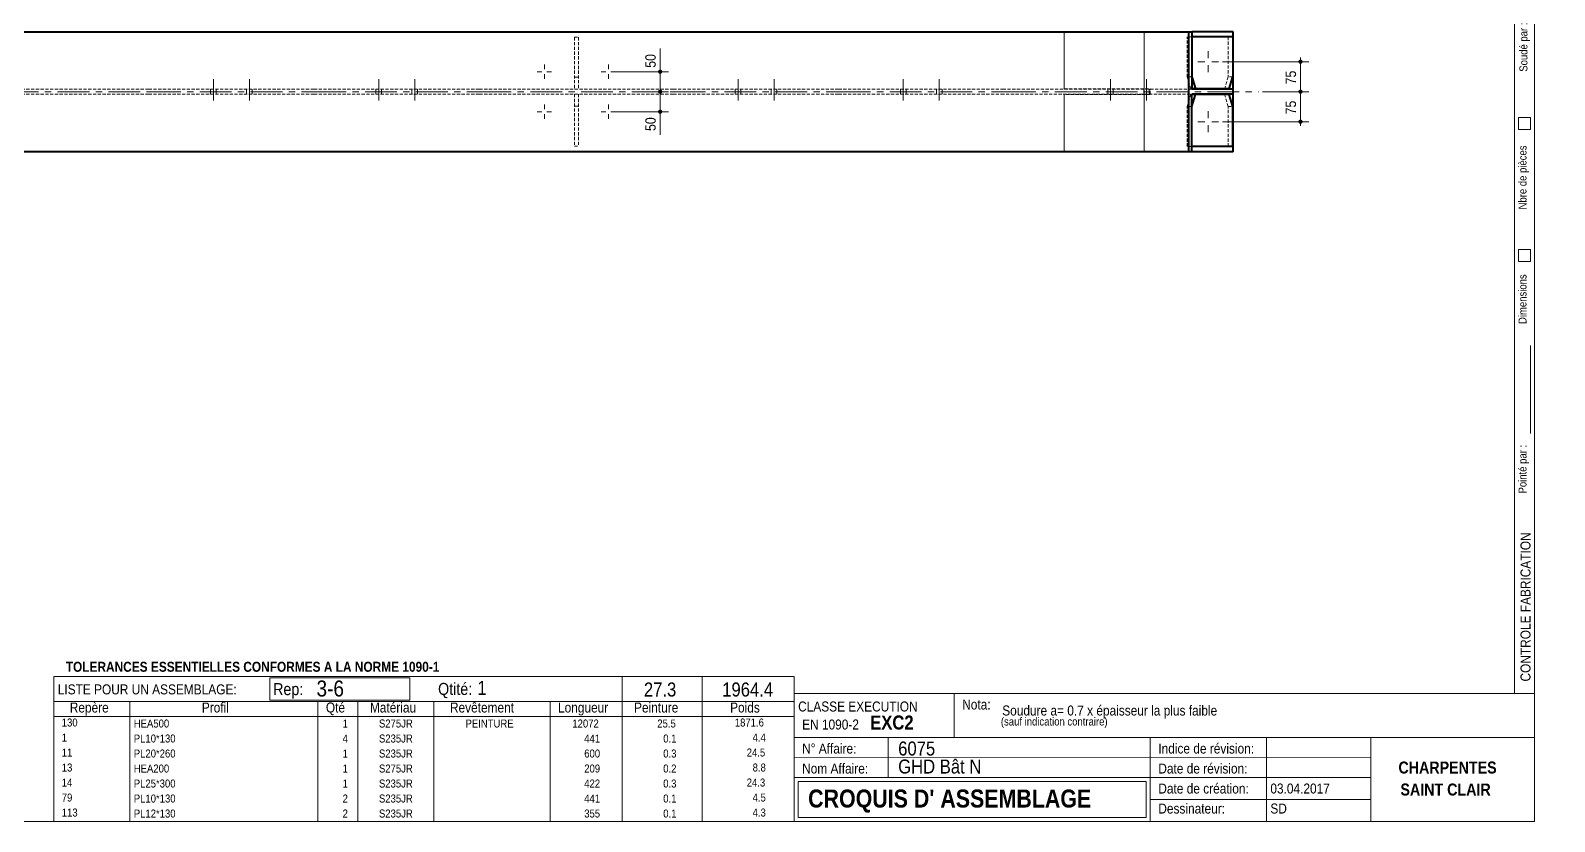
# Model space of a CAD drawing. Header units: millimetres. Extents: x 2 to 584, y 5 to 405.
# Drawn here: x 203.2 to 584, y 5 to 202.7 of the extents above; entities that cross this region are included whole.
import ezdxf

# ---------------------------------------------------------------- set-up
doc = ezdxf.new("R2010")
doc.units = ezdxf.units.MM
for name, pattern in [('AXES', [12.7, 7.9375, -1.5875, 1.5875, -1.5875]), ('CACHE2', [1.190625, 0.79375, -0.396875]), ('INTERROMPUX2', [9.525, 6.35, -3.175])]:
    doc.linetypes.add(name, pattern=pattern)
for name, color, linetype, lineweight in [('Autre type objet', 1, 'Continuous', 0), ('Axe', 1, 'Continuous', 0), ('Boulon', 7, 'Continuous', 0), ('Cache', 7, 'Continuous', 0), ('Cotation', 7, 'Continuous', 0), ('Feuille dessin', 5, 'Continuous', 0), ('Piece', 2, 'Continuous', 0)]:
    doc.layers.add(name, color=color, linetype=linetype, lineweight=lineweight)
doc.styles.add('ARIAL', font='ARIAL.TTF')
doc.styles.add('ARIAL_BOLD', font='ARIALBD.TTF')
doc.styles.add('ARIAL_ITALIC', font='ARIALI.TTF')
doc.styles.add('ARIAL_NARROW', font='ARIAL.TTF')

# ---------------------------------------------------------------- blocks, each defined once
blk = doc.blocks.new('*A33')
at = {"layer": 'Boulon', "linetype": 'INTERROMPUX2', "lineweight": 0}
for p, q in [((421.276486, 185.247323), (421.276486, 190.547323)), ((421.276486, 185.247323), (421.276486, 190.547323)), ((420.576486, 186.822785), (420.576486, 188.022785)), ((420.576486, 186.822785), (420.576486, 188.022785)), ((421.976486, 186.822785), (421.976486, 188.022785)), ((421.976486, 186.822785), (421.976486, 188.022785))]:
    blk.add_line(p, q, dxfattribs=at)
blk = doc.blocks.new('*A34')
at = {"layer": 'Boulon', "linetype": 'INTERROMPUX2', "lineweight": 0}
for p, q in [((430.276486, 185.247323), (430.276486, 190.547323)), ((430.276486, 185.247323), (430.276486, 190.547323)), ((429.576486, 186.822785), (429.576486, 188.022785)), ((429.576486, 186.822785), (429.576486, 188.022785)), ((430.976486, 186.822785), (430.976486, 188.022785)), ((430.976486, 186.822785), (430.976486, 188.022785))]:
    blk.add_line(p, q, dxfattribs=at)
blk = doc.blocks.new('*A35')
at = {"layer": 'Boulon', "linetype": 'INTERROMPUX2', "lineweight": 0}
for p, q in [((379.982555, 185.247323), (379.982555, 190.547323)), ((379.982555, 185.247323), (379.982555, 190.547323)), ((379.282555, 186.822785), (379.282555, 188.022785)), ((379.282555, 186.822785), (379.282555, 188.022785)), ((380.682555, 186.822785), (380.682555, 188.022785)), ((380.682555, 186.822785), (380.682555, 188.022785))]:
    blk.add_line(p, q, dxfattribs=at)
blk = doc.blocks.new('*A36')
at = {"layer": 'Boulon', "linetype": 'INTERROMPUX2', "lineweight": 0}
for p, q in [((388.982555, 185.247323), (388.982555, 190.547323)), ((388.982555, 185.247323), (388.982555, 190.547323)), ((388.282555, 186.822785), (388.282555, 188.022785)), ((388.282555, 186.822785), (388.282555, 188.022785)), ((389.682555, 186.822785), (389.682555, 188.022785)), ((389.682555, 186.822785), (389.682555, 188.022785))]:
    blk.add_line(p, q, dxfattribs=at)
blk = doc.blocks.new('*A37')
at = {"layer": 'Boulon', "linetype": 'INTERROMPUX2', "lineweight": 0}
for p, q in [((248.894693, 185.247323), (248.894693, 190.547323)), ((248.894693, 185.247323), (248.894693, 190.547323)), ((248.194693, 186.822785), (248.194693, 188.022785)), ((248.194693, 186.822785), (248.194693, 188.022785)), ((249.594693, 186.822785), (249.594693, 188.022785)), ((249.594693, 186.822785), (249.594693, 188.022785))]:
    blk.add_line(p, q, dxfattribs=at)
blk = doc.blocks.new('*A38')
at = {"layer": 'Boulon', "linetype": 'INTERROMPUX2', "lineweight": 0}
for p, q in [((257.894693, 185.247323), (257.894693, 190.547323)), ((257.894693, 185.247323), (257.894693, 190.547323)), ((257.194693, 186.822785), (257.194693, 188.022785)), ((257.194693, 186.822785), (257.194693, 188.022785)), ((258.594693, 186.822785), (258.594693, 188.022785)), ((258.594693, 186.822785), (258.594693, 188.022785))]:
    blk.add_line(p, q, dxfattribs=at)
blk = doc.blocks.new('*A39')
at = {"layer": 'Boulon', "linetype": 'INTERROMPUX2', "lineweight": 0}
for p, q in [((290.188624, 185.247323), (290.188624, 190.547323)), ((290.188624, 185.247323), (290.188624, 190.547323)), ((289.488624, 186.822785), (289.488624, 188.022785)), ((289.488624, 186.822785), (289.488624, 188.022785)), ((290.888624, 186.822785), (290.888624, 188.022785)), ((290.888624, 186.822785), (290.888624, 188.022785))]:
    blk.add_line(p, q, dxfattribs=at)
blk = doc.blocks.new('*A40')
at = {"layer": 'Boulon', "linetype": 'INTERROMPUX2', "lineweight": 0}
for p, q in [((299.188624, 185.247323), (299.188624, 190.547323)), ((299.188624, 185.247323), (299.188624, 190.547323)), ((298.488624, 186.822785), (298.488624, 188.022785)), ((298.488624, 186.822785), (298.488624, 188.022785)), ((299.888624, 186.822785), (299.888624, 188.022785)), ((299.888624, 186.822785), (299.888624, 188.022785))]:
    blk.add_line(p, q, dxfattribs=at)
blk = doc.blocks.new('*A43')
at = {"layer": 'Boulon', "linetype": 'Continuous', "lineweight": 0}
for p, q in [((331.585589, 194.222785), (331.585589, 193.023985)), ((347.585589, 194.222785), (347.585589, 193.023985)), ((329.785589, 192.422785), (330.984389, 192.422785)), ((331.585589, 190.622785), (331.585589, 191.821585)), ((333.385589, 192.422785), (332.186789, 192.422785)), ((345.785589, 192.422785), (346.984389, 192.422785)), ((347.585589, 190.622785), (347.585589, 191.821585)), ((349.385589, 192.422785), (348.186789, 192.422785)), ((331.585589, 184.222785), (331.585589, 183.023985)), ((347.585589, 184.222785), (347.585589, 183.023985)), ((329.785589, 182.422785), (330.984389, 182.422785)), ((331.585589, 180.622785), (331.585589, 181.821585)), ((333.385589, 182.422785), (332.186789, 182.422785)), ((345.785589, 182.422785), (346.984389, 182.422785)), ((347.585589, 180.622785), (347.585589, 181.821585)), ((349.385589, 182.422785), (348.186789, 182.422785))]:
    blk.add_line(p, q, dxfattribs=at)
blk = doc.blocks.new('*A44')
at = {"layer": 'Boulon', "linetype": 'INTERROMPUX2', "lineweight": 0}
for p, q in [((473.053096, 185.247785), (473.053096, 190.547785)), ((473.053096, 185.247785), (473.053096, 190.547785)), ((472.353096, 186.822785), (472.353096, 188.022785)), ((472.353096, 186.822785), (472.353096, 188.022785)), ((473.753096, 186.822785), (473.753096, 188.022785)), ((473.753096, 186.822785), (473.753096, 188.022785))]:
    blk.add_line(p, q, dxfattribs=at)
blk = doc.blocks.new('*A45')
at = {"layer": 'Boulon', "linetype": 'INTERROMPUX2', "lineweight": 0}
for p, q in [((482.053096, 185.247785), (482.053096, 190.547785)), ((482.053096, 185.247785), (482.053096, 190.547785)), ((481.353096, 186.822785), (481.353096, 188.022785)), ((481.353096, 186.822785), (481.353096, 188.022785)), ((482.753096, 186.822785), (482.753096, 188.022785)), ((482.753096, 186.822785), (482.753096, 188.022785))]:
    blk.add_line(p, q, dxfattribs=at)
blk = doc.blocks.new('*A46')
at = {"layer": 'Boulon', "linetype": 'Continuous', "lineweight": 0}
for p, q in [((494.873422, 194.923264), (496.605022, 194.923264)), ((497.473422, 197.523264), (497.473422, 195.791664)), ((500.073422, 194.923264), (498.341822, 194.923264)), ((497.473422, 192.323264), (497.473422, 194.054864)), ((494.873422, 179.923264), (496.605022, 179.923264)), ((497.473422, 182.523264), (497.473422, 180.791664)), ((497.473422, 177.323264), (497.473422, 179.054864)), ((500.073422, 179.923264), (498.341822, 179.923264))]:
    blk.add_line(p, q, dxfattribs=at)
blk = doc.blocks.new('*A48')
at = {"layer": 'Axe', "color": 1, "linetype": 'AXES', "lineweight": 15}
for p, q in [((197.264872, 187.422785), (232.697727, 187.422785)), ((232.797727, 187.422785), (273.991658, 187.422785)), ((274.091658, 187.422785), (315.285589, 187.422785)), ((315.385589, 187.422785), (363.785589, 187.422785)), ((363.885589, 187.422785), (405.07952, 187.422785)), ((405.17952, 187.422785), (446.373451, 187.422785)), ((446.473451, 187.422785), (509.996324, 187.422785))]:
    blk.add_line(p, q, dxfattribs=at)
at = {"layer": 'Cache', "color": 7, "linetype": 'CACHE2', "lineweight": 20}
for p, q in [((481.473166, 188.022785), (481.473166, 202.422785)), ((481.473227, 202.422785), (481.473227, 172.422785)), ((232.697727, 188.022785), (197.264872, 188.022785)), ((232.697727, 186.822785), (197.264872, 186.822785)), ((273.991658, 188.022785), (232.797727, 188.022785)), ((273.991658, 186.822785), (232.797727, 186.822785)), ((315.285589, 188.022785), (274.091658, 188.022785)), ((315.285589, 186.822785), (274.091658, 186.822785)), ((363.785589, 188.022785), (315.385589, 188.022785)), ((363.785589, 186.822785), (315.385589, 186.822785)), ((405.07952, 188.022785), (363.885589, 188.022785)), ((405.07952, 186.822785), (363.885589, 186.822785)), ((446.373451, 188.022785), (405.17952, 188.022785)), ((446.373451, 186.822785), (405.17952, 186.822785)), ((493.336324, 188.022785), (446.473451, 188.022785)), ((503.722943, 186.822785), (446.473451, 186.822785)), ((481.472948, 186.822785), (481.472948, 188.022785)), ((481.473166, 172.422785), (481.473166, 186.822785)), ((482.972812, 186.822785), (482.972812, 188.022785))]:
    blk.add_line(p, q, dxfattribs=at)
at = {"layer": 'Piece', "color": 2, "linetype": 'Continuous', "lineweight": 40}
for p, q in [((197.264872, 202.422785), (232.697727, 202.422785)), ((232.797727, 202.422785), (273.991658, 202.422785)), ((274.091658, 202.422785), (315.285589, 202.422785)), ((315.385589, 202.422785), (363.785589, 202.422785)), ((363.885589, 202.422785), (405.07952, 202.422785)), ((405.17952, 202.422785), (446.373451, 202.422785)), ((446.473451, 202.422785), (493.336324, 202.422785)), ((492.646324, 172.422785), (492.646324, 202.422785)), ((493.336324, 202.422785), (493.336324, 188.022785)), ((503.722943, 188.022785), (493.336324, 188.022785)), ((503.722943, 186.822785), (493.336324, 186.822785)), ((493.336324, 172.422785), (493.336324, 186.822785)), ((503.722943, 186.822785), (503.722943, 188.022785)), ((232.697727, 172.422785), (197.264872, 172.422785)), ((273.991658, 172.422785), (232.797727, 172.422785)), ((315.285589, 172.422785), (274.091658, 172.422785)), ((363.785589, 172.422785), (315.385589, 172.422785)), ((405.07952, 172.422785), (363.885589, 172.422785)), ((446.373451, 172.422785), (405.17952, 172.422785)), ((493.336324, 172.422785), (446.473451, 172.422785))]:
    blk.add_line(p, q, dxfattribs=at)
blk = doc.blocks.new('*A49')
at = {"layer": 'Cache', "color": 7, "linetype": 'CACHE2', "lineweight": 20}
for p, q in [((339.085589, 201.022784), (339.085589, 188.032785)), ((339.085589, 201.022784), (340.085589, 201.022784)), ((340.085589, 201.022784), (340.085589, 188.032785)), ((340.085589, 191.032785), (339.085589, 191.032785)), ((339.085589, 188.032785), (340.085589, 188.032785))]:
    blk.add_line(p, q, dxfattribs=at)
blk = doc.blocks.new('*A50')
at = {"layer": 'Cache', "color": 7, "linetype": 'CACHE2', "lineweight": 20}
for p, q in [((339.085589, 186.812784), (339.085589, 173.822785)), ((339.085589, 186.812784), (340.085589, 186.812784)), ((340.085589, 186.812784), (340.085589, 173.822785)), ((340.085589, 183.812784), (339.085589, 183.812784)), ((339.085589, 173.822785), (340.085589, 173.822785))]:
    blk.add_line(p, q, dxfattribs=at)
blk = doc.blocks.new('*A51')
at = {"layer": 'Cache', "color": 7, "linetype": 'CACHE2', "lineweight": 20}
for p, q in [((461.473218, 202.423264), (461.473218, 188.123264)), ((493.336324, 202.423264), (461.473218, 202.423264)), ((461.473451, 188.123264), (461.473451, 202.423264)), ((503.723369, 202.423264), (503.723369, 172.423264)), ((461.473218, 188.123264), (482.973451, 188.123264)), ((482.973451, 186.723264), (461.473218, 186.723264)), ((461.473218, 186.723264), (461.473218, 172.423264)), ((461.473451, 172.423264), (461.473451, 186.723264)), ((482.973218, 186.723264), (482.973218, 188.123264)), ((482.973451, 186.723264), (482.973451, 188.123264)), ((461.473218, 172.423264), (493.336324, 172.423264))]:
    blk.add_line(p, q, dxfattribs=at)
at = {"layer": 'Piece', "color": 2, "linetype": 'Continuous', "lineweight": 40}
for p, q in [((503.723369, 202.423264), (493.336324, 202.423264)), ((503.723136, 172.423264), (503.723136, 202.423264)), ((503.723369, 172.423264), (493.336324, 172.423264))]:
    blk.add_line(p, q, dxfattribs=at)
blk = doc.blocks.new('*A52')
at = {"layer": 'Cache', "color": 7, "linetype": 'CACHE2', "lineweight": 20}
for p, q in [((492.244436, 191.12241), (492.244436, 201.122306)), ((493.336324, 201.122306), (492.244436, 201.122306)), ((502.432344, 201.122306), (502.432344, 191.122089)), ((493.336324, 191.12241), (492.244436, 191.12241)), ((493.10651, 188.122306), (492.244436, 191.12241)), ((502.432344, 191.122089), (501.570363, 188.122306)), ((503.581736, 191.122089), (502.432344, 191.122089)), ((493.336324, 188.122306), (493.10651, 188.122306))]:
    blk.add_line(p, q, dxfattribs=at)
at = {"layer": 'Piece', "color": 2, "linetype": 'Continuous', "lineweight": 40}
for p, q in [((503.581736, 201.122306), (493.336324, 201.122306)), ((493.393828, 201.122306), (493.393828, 191.12241)), ((503.581736, 201.122306), (503.581736, 191.122089)), ((493.393828, 191.12241), (493.336324, 191.12241)), ((493.393828, 191.12241), (494.255901, 188.122306)), ((502.719754, 188.122306), (503.581736, 191.122089)), ((502.719754, 188.122306), (493.336324, 188.122306))]:
    blk.add_line(p, q, dxfattribs=at)
blk = doc.blocks.new('*A53')
at = {"layer": 'Cache', "color": 7, "linetype": 'CACHE2', "lineweight": 20}
for p, q in [((492.244436, 183.72316), (493.10651, 186.723264)), ((493.336324, 186.723264), (493.10651, 186.723264)), ((502.432344, 183.723438), (501.570351, 186.723264)), ((493.336324, 183.72316), (492.244436, 183.72316)), ((492.244436, 173.723264), (492.244436, 183.72316)), ((502.432344, 173.723264), (502.432344, 183.723438)), ((502.432344, 183.723438), (503.581736, 183.723438)), ((493.393828, 173.723264), (492.244436, 173.723264))]:
    blk.add_line(p, q, dxfattribs=at)
at = {"layer": 'Piece', "color": 2, "linetype": 'Continuous', "lineweight": 40}
for p, q in [((502.719742, 186.723264), (493.336324, 186.723264)), ((493.393828, 183.72316), (494.255901, 186.723264)), ((503.581736, 183.723438), (502.719742, 186.723264)), ((493.393828, 183.72316), (493.336324, 183.72316)), ((493.393828, 173.723264), (493.393828, 183.72316)), ((503.581736, 173.723264), (503.581736, 183.723438)), ((493.336324, 173.723264), (493.393828, 173.723264)), ((503.581736, 173.723264), (493.393828, 173.723264))]:
    blk.add_line(p, q, dxfattribs=at)
blk = doc.blocks.new('*A63')
at = {"layer": 'Feuille dessin', "linetype": 'Continuous', "lineweight": 0}
for p, q in [((579, 5), (579, 405)), ((5, 5), (579, 5))]:
    blk.add_line(p, q, dxfattribs=at)
blk = doc.blocks.new('*A64')
at = {"layer": 'Autre type objet', "linetype": 'Continuous', "lineweight": 0}
for p, q in [((574, 37), (574, 282)), ((574, 282), (584, 282)), ((579, 37), (579, 282)), ((584, 282), (584, 240)), ((575, 281), (575, 278)), ((578, 281), (575, 281)), ((575, 278), (578, 278)), ((578, 278), (578, 281)), ((578, 246.898947), (575, 246.898947)), ((575, 246.898947), (575, 243.898947)), ((575, 243.898947), (578, 243.898947)), ((578, 243.898947), (578, 246.898947)), ((584, 240), (579, 235)), ((578, 206.87143), (578, 228.87143)), ((575, 181), (575, 178)), ((578, 181), (575, 181)), ((578, 178), (578, 181)), ((575, 178), (578, 178)), ((575, 148), (575, 145)), ((578, 148), (575, 148)), ((575, 145), (578, 145)), ((578, 145), (578, 148)), ((578, 102), (578, 124)), ((574, 37), (579, 37))]:
    blk.add_line(p, q, dxfattribs=at)
at = {"layer": 'Autre type objet', "width": 0.85}
for s, height, style, p in [('Marquage', 2, 'ARIAL', (576.175102, 263.861793)), ('/Etiquette', 2, 'ARIAL', (578.882157, 264.509258)), ('6075 / [3-.6] Ind 0', 2.5, 'ARIAL_ITALIC', (583, 242.657715)), ('VISA', 2, 'ARIAL', (577.660159, 254.754913)), ('Soudures', 2, 'ARIAL', (577, 231.189963)), ('Soudé par :', 2, 'ARIAL', (577.230161, 192.415081)), ('Nbre de pièces', 2, 'ARIAL', (577, 158)), ('Dimensions', 2, 'ARIAL', (577, 129.364258)), ('Pointé par :', 2, 'ARIAL', (577, 87)), ('CONTROLE FABRICATION', 2.5, 'ARIAL', (578, 40))]:
    blk.add_text(s, height=height, rotation=90, dxfattribs=dict(at, style=style)).set_placement(p)
blk = doc.blocks.new('*A65')
at = {"layer": 'Autre type objet', "linetype": 'Continuous', "lineweight": 0}
for p, q in [((394, 37), (579, 37)), ((394, 37), (394, 26)), ((434, 37), (434, 26)), ((579, 37), (579, 26)), ((394, 26), (579, 26))]:
    blk.add_line(p, q, dxfattribs=at)
at = {"layer": 'Autre type objet', "width": 0.85}
for s, height, style, p in [('CLASSE EXECUTION', 2.5, 'ARIAL', (395, 32.5)), ('Nota:', 2.5, 'ARIAL', (436, 33)), ('EN 1090-2', 2.5, 'ARIAL', (396, 28)), ('EXC2', 3.5, 'ARIAL_BOLD', (413, 28)), (' (sauf indication contraire)', 2, 'ARIAL', (445, 29)), ('Soudure a= 0.7 x épaisseur la plus faible', 2.5, 'ARIAL', (446, 31.5))]:
    blk.add_text(s, height=height, dxfattribs=dict(at, style=style)).set_placement(p)
blk = doc.blocks.new('*A66')
at = {"layer": 'Autre type objet', "linetype": 'Continuous', "lineweight": 0}
for p, q in [((209, 41.276986), (394, 41.276986)), ((209.000031, 41.276887), (209, 31.25)), ((263, 40.942397), (298, 40.942397)), ((263, 35.374117), (263, 40.942397)), ((298, 40.942397), (298, 35.374117)), ((351.006307, 41.276553), (351, 31.25)), ((371.000069, 41.275594), (371, 31.25)), ((393.999994, 41.276914), (394, 31.25)), ((209, 35), (394, 35)), ((228, 35), (228, 31.25)), ((298, 35.374117), (263, 35.374117)), ((275, 35), (275, 31.25)), ((285, 35), (285, 31.25)), ((304, 35), (304, 31.25)), ((333, 35), (333, 31.25)), ((209, 31.25), (394, 31.25)), ((209, 31.25), (209, 27.5)), ((228, 31.25), (228, 27.5)), ((275, 31.25), (275, 27.5)), ((285, 31.25), (285, 27.5)), ((304, 31.25), (304, 27.5)), ((333, 31.25), (333, 27.5)), ((351, 31.25), (351, 27.5)), ((371, 31.25), (371, 27.5)), ((394, 31.25), (394, 27.5)), ((209, 27.5), (209, 23.75)), ((228, 27.5), (228, 23.75)), ((275, 27.5), (275, 23.75)), ((285, 27.5), (285, 23.75)), ((304, 27.5), (304, 23.75)), ((333, 27.5), (333, 23.75)), ((351, 27.5), (351, 23.75)), ((371, 27.5), (371, 23.75)), ((394, 27.5), (394, 23.75)), ((209, 23.75), (209, 20)), ((228, 23.75), (228, 20)), ((275, 23.75), (275, 20)), ((285, 23.75), (285, 20)), ((304, 23.75), (304, 20)), ((333, 23.75), (333, 20)), ((351, 23.75), (351, 20)), ((371, 23.75), (371, 20)), ((394, 23.75), (394, 20)), ((209, 20), (209, 16.25)), ((228, 20), (228, 16.25)), ((275, 20), (275, 16.25)), ((285, 20), (285, 16.25)), ((304, 20), (304, 16.25)), ((333, 20), (333, 16.25)), ((351, 20), (351, 16.25)), ((371, 20), (371, 16.25)), ((394, 20), (394, 16.25)), ((209, 16.25), (209, 12.5)), ((228, 16.25), (228, 12.5)), ((275, 16.25), (275, 12.5)), ((285, 16.25), (285, 12.5)), ((304, 16.25), (304, 12.5)), ((333, 16.25), (333, 12.5)), ((351, 16.25), (351, 12.5)), ((371, 16.25), (371, 12.5)), ((394, 16.25), (394, 12.5)), ((209, 12.5), (209, 8.75)), ((228, 12.5), (228, 8.75)), ((275, 12.5), (275, 8.75)), ((285, 12.5), (285, 8.75)), ((304, 12.5), (304, 8.75)), ((333, 12.5), (333, 8.75)), ((351, 12.5), (351, 8.75)), ((371, 12.5), (371, 8.75)), ((394, 12.5), (394, 8.75)), ((209, 8.75), (209, 5)), ((228, 8.75), (228, 5)), ((275, 8.75), (275, 5)), ((285, 8.75), (285, 5)), ((304, 8.75), (304, 5)), ((333, 8.75), (333, 5)), ((351, 8.75), (351, 5)), ((371, 8.75), (371, 5)), ((394, 8.75), (394, 5))]:
    blk.add_line(p, q, dxfattribs=at)
at = {"layer": 'Autre type objet', "width": 0.85}
for s, height, style, p in [('TOLERANCES ESSENTIELLES CONFORMES A LA NORME 1090-1', 2.5, 'ARIAL_BOLD', (212, 42.427143)), ('LISTE POUR UN ASSEMBLAGE:', 2.5, 'ARIAL', (210, 36.778635)), ('Rep:', 3, 'ARIAL_NARROW', (263.824804, 36.591901)), ('3-6', 4, 'ARIAL', (274.65625, 36.25)), ('Qtité:', 3, 'ARIAL', (305.03794, 36.649058)), ('1', 3.5, 'ARIAL', (314.83694, 36.649058)), ('27.3', 3.5, 'ARIAL', (356.460938, 36.25)), ('1964.4', 3.5, 'ARIAL', (376.032227, 36.25)), ('Repère', 2.5, 'ARIAL', (213, 32.25)), ('Profil', 2.5, 'ARIAL', (246, 32.25)), ('Qté', 2.5, 'ARIAL', (277, 32.25)), ('Matériau', 2.5, 'ARIAL', (288, 32.25)), ('Revêtement', 2.5, 'ARIAL', (308, 32.25)), ('Longueur', 2.5, 'ARIAL', (335, 32.25)), ('Peinture', 2.5, 'ARIAL', (354, 32.25)), ('Poids', 2.5, 'ARIAL', (378, 32.25)), ('130', 2, 'ARIAL', (211, 28.75)), ('HEA500', 2, 'ARIAL', (229, 28.5)), ('1', 2, 'ARIAL', (281.186523, 28.5)), ('S275JR', 2, 'ARIAL', (290.259277, 28.5)), ('PEINTURE', 2, 'ARIAL', (311.896973, 28.5)), ('12072', 2, 'ARIAL', (338.586914, 28.5)), ('25.5', 2, 'ARIAL', (359.8125, 28.5)), ('1871.6', 2, 'ARIAL', (379.179688, 28.75)), ('1', 2, 'ARIAL', (211, 25)), ('PL10*130', 2, 'ARIAL', (229, 24.75)), ('4', 2, 'ARIAL', (281.186523, 24.75)), ('S235JR', 2, 'ARIAL', (290.259277, 24.75)), ('441', 2, 'ARIAL', (341.553711, 24.75)), ('0.1', 2, 'ARIAL', (361.295898, 24.75)), ('4.4', 2, 'ARIAL', (383.629883, 25)), ('11', 2, 'ARIAL', (211, 21.25)), ('PL20*260', 2, 'ARIAL', (229, 21)), ('1', 2, 'ARIAL', (281.186523, 21)), ('S235JR', 2, 'ARIAL', (290.259277, 21)), ('600', 2, 'ARIAL', (341.553711, 21)), ('0.3', 2, 'ARIAL', (361.295898, 21)), ('24.5', 2, 'ARIAL', (382.146484, 21.25)), ('13', 2, 'ARIAL', (211, 17.5)), ('HEA200', 2, 'ARIAL', (229, 17.25)), ('1', 2, 'ARIAL', (281.186523, 17.25)), ('S275JR', 2, 'ARIAL', (290.259277, 17.25)), ('209', 2, 'ARIAL', (341.553711, 17.25)), ('0.2', 2, 'ARIAL', (361.295898, 17.25)), ('8.8', 2, 'ARIAL', (383.629883, 17.5)), ('14', 2, 'ARIAL', (211, 13.75)), ('PL25*300', 2, 'ARIAL', (229, 13.5)), ('1', 2, 'ARIAL', (281.186523, 13.5)), ('S235JR', 2, 'ARIAL', (290.259277, 13.5)), ('422', 2, 'ARIAL', (341.553711, 13.5)), ('0.3', 2, 'ARIAL', (361.295898, 13.5)), ('24.3', 2, 'ARIAL', (382.146484, 13.75)), ('79', 2, 'ARIAL', (211, 10)), ('PL10*130', 2, 'ARIAL', (229, 9.75)), ('2', 2, 'ARIAL', (281.186523, 9.75)), ('S235JR', 2, 'ARIAL', (290.259277, 9.75)), ('441', 2, 'ARIAL', (341.553711, 9.75)), ('0.1', 2, 'ARIAL', (361.295898, 9.75)), ('4.5', 2, 'ARIAL', (383.629883, 10)), ('113', 2, 'ARIAL', (211, 6.25)), ('PL12*130', 2, 'ARIAL', (229, 6)), ('2', 2, 'ARIAL', (281.186523, 6)), ('S235JR', 2, 'ARIAL', (290.259277, 6)), ('355', 2, 'ARIAL', (341.553711, 6)), ('0.1', 2, 'ARIAL', (361.295898, 6)), ('4.3', 2, 'ARIAL', (383.629883, 6.25))]:
    blk.add_text(s, height=height, dxfattribs=dict(at, style=style)).set_placement(p)
blk = doc.blocks.new('*A67')
at = {"layer": 'Autre type objet', "linetype": 'Continuous', "lineweight": 0}
for p, q in [((394, 26), (579, 26)), ((394, 26), (394, 5)), ((417.5, 26), (417.5, 16)), ((483, 26), (483, 5)), ((512, 26), (512, 5)), ((538.113616, 5), (538.113616, 26)), ((579, 5), (579, 26)), ((394, 21), (538.091573, 20.947521)), ((394, 16), (483, 16)), ((483, 16), (538.1638, 15.995557)), ((395, 15), (482, 15)), ((395, 6), (395, 15)), ((482, 15), (482, 6)), ((483, 10.5), (538.091381, 10.5)), ((394, 5), (579, 5)), ((482, 6), (395, 6))]:
    blk.add_line(p, q, dxfattribs=at)
at = {"layer": 'Autre type objet', "width": 0.85}
for s, height, style, p in [('N° Affaire:', 2.5, 'ARIAL_NARROW', (396, 22)), ('6075', 3.5, 'ARIAL', (420, 21.5)), ('Indice de révision:', 2.5, 'ARIAL_NARROW', (485, 22)), ('Nom Affaire:', 2.5, 'ARIAL_NARROW', (396, 17)), ('GHD Bât N', 3.5, 'ARIAL', (420, 17)), ('Date de révision:', 2.5, 'ARIAL_NARROW', (485, 17)), ('CHARPENTES', 3, 'ARIAL_BOLD', (545, 17)), ("CROQUIS D' ASSEMBLAGE", 4.5, 'ARIAL_BOLD', (397.5, 8.5)), ('Date de création:', 2.5, 'ARIAL_NARROW', (485, 12)), ('03.04.2017', 2.5, 'ARIAL', (513, 12)), ('SAINT CLAIR', 3, 'ARIAL_BOLD', (545.5, 11.5)), ('Dessinateur:', 2.5, 'ARIAL_NARROW', (485, 7)), ('SD', 2.5, 'ARIAL', (513, 7))]:
    blk.add_text(s, height=height, dxfattribs=dict(at, style=style)).set_placement(p)
blk = doc.blocks.new('*A112')
at = {"layer": 'Cotation'}
for points in [[(520.5, 186.9), (520.48, 186.91), (520.45, 186.91), (520.43, 186.91), (520.4, 186.92), (520.38, 186.93), (520.35, 186.93), (520.33, 186.94), (520.3, 186.95), (520.28, 186.96), (520.26, 186.98), (520.24, 186.99), (520.22, 187.01), (520.2, 187.02), (520.18, 187.04), (520.16, 187.06), (520.14, 187.07), (520.12, 187.09), (520.11, 187.11), (520.09, 187.13), (520.08, 187.16), (520.07, 187.18), (520.06, 187.2), (520.05, 187.22), (520.04, 187.25), (520.03, 187.27), (520.02, 187.3), (520.02, 187.32), (520.01, 187.35), (520.01, 187.37), (520.01, 187.4), (520.01, 187.42), (520.01, 187.45), (520.01, 187.47), (520.01, 187.5), (520.02, 187.52), (520.02, 187.55), (520.03, 187.57), (520.04, 187.6), (520.05, 187.62), (520.06, 187.65), (520.07, 187.67), (520.08, 187.69), (520.09, 187.71), (520.11, 187.73), (520.12, 187.75), (520.14, 187.77), (520.16, 187.79), (520.18, 187.81), (520.2, 187.82), (520.22, 187.84), (520.24, 187.86), (520.26, 187.87), (520.28, 187.88), (520.3, 187.89), (520.33, 187.9), (520.35, 187.91), (520.38, 187.92), (520.4, 187.93), (520.43, 187.93), (520.45, 187.94), (520.48, 187.94), (520.5, 187.94), (520.53, 187.94), (520.55, 187.94), (520.58, 187.94), (520.6, 187.94), (520.63, 187.93), (520.65, 187.93), (520.68, 187.92), (520.7, 187.91), (520.73, 187.9), (520.75, 187.89), (520.77, 187.88), (520.79, 187.87), (520.82, 187.86), (520.84, 187.84), (520.86, 187.82), (520.88, 187.81), (520.89, 187.79), (520.91, 187.77), (520.93, 187.75), (520.94, 187.73), (520.96, 187.71), (520.97, 187.69), (520.99, 187.67), (521, 187.65), (521.01, 187.62), (521.02, 187.6), (521.02, 187.57), (521.03, 187.55), (521.04, 187.52), (521.04, 187.5), (521.04, 187.47), (521.05, 187.45), (521.05, 187.42), (521.05, 187.4), (521.04, 187.37), (521.04, 187.35), (521.04, 187.32), (521.03, 187.3), (521.02, 187.27), (521.02, 187.25), (521.01, 187.22), (521, 187.2), (520.99, 187.18), (520.97, 187.16), (520.96, 187.13), (520.94, 187.11), (520.93, 187.09), (520.91, 187.07), (520.89, 187.06), (520.88, 187.04), (520.86, 187.02), (520.84, 187.01), (520.82, 186.99), (520.79, 186.98), (520.77, 186.96), (520.75, 186.95), (520.73, 186.94), (520.7, 186.93), (520.68, 186.93), (520.65, 186.92), (520.63, 186.91), (520.6, 186.91), (520.58, 186.91), (520.55, 186.9), (520.53, 186.9)], [(520.5, 179.4), (520.48, 179.41), (520.45, 179.41), (520.43, 179.41), (520.4, 179.42), (520.38, 179.43), (520.35, 179.43), (520.33, 179.44), (520.3, 179.45), (520.28, 179.46), (520.26, 179.48), (520.24, 179.49), (520.22, 179.51), (520.2, 179.52), (520.18, 179.54), (520.16, 179.56), (520.14, 179.57), (520.12, 179.59), (520.11, 179.61), (520.09, 179.63), (520.08, 179.66), (520.07, 179.68), (520.06, 179.7), (520.05, 179.72), (520.04, 179.75), (520.03, 179.77), (520.02, 179.8), (520.02, 179.82), (520.01, 179.85), (520.01, 179.87), (520.01, 179.9), (520.01, 179.92), (520.01, 179.95), (520.01, 179.97), (520.01, 180), (520.02, 180.02), (520.02, 180.05), (520.03, 180.07), (520.04, 180.1), (520.05, 180.12), (520.06, 180.15), (520.07, 180.17), (520.08, 180.19), (520.09, 180.21), (520.11, 180.23), (520.12, 180.25), (520.14, 180.27), (520.16, 180.29), (520.18, 180.31), (520.2, 180.33), (520.22, 180.34), (520.24, 180.36), (520.26, 180.37), (520.28, 180.38), (520.3, 180.39), (520.33, 180.4), (520.35, 180.41), (520.38, 180.42), (520.4, 180.43), (520.43, 180.43), (520.45, 180.44), (520.48, 180.44), (520.5, 180.44), (520.53, 180.44), (520.55, 180.44), (520.58, 180.44), (520.6, 180.44), (520.63, 180.43), (520.65, 180.43), (520.68, 180.42), (520.7, 180.41), (520.73, 180.4), (520.75, 180.39), (520.77, 180.38), (520.79, 180.37), (520.82, 180.36), (520.84, 180.34), (520.86, 180.33), (520.88, 180.31), (520.89, 180.29), (520.91, 180.27), (520.93, 180.25), (520.94, 180.23), (520.96, 180.21), (520.97, 180.19), (520.99, 180.17), (521, 180.15), (521.01, 180.12), (521.02, 180.1), (521.02, 180.07), (521.03, 180.05), (521.04, 180.02), (521.04, 180), (521.04, 179.97), (521.05, 179.95), (521.05, 179.92), (521.05, 179.9), (521.04, 179.87), (521.04, 179.85), (521.04, 179.82), (521.03, 179.8), (521.02, 179.77), (521.02, 179.75), (521.01, 179.72), (521, 179.7), (520.99, 179.68), (520.97, 179.66), (520.96, 179.63), (520.94, 179.61), (520.93, 179.59), (520.91, 179.57), (520.89, 179.56), (520.88, 179.54), (520.86, 179.52), (520.84, 179.51), (520.82, 179.49), (520.79, 179.48), (520.77, 179.46), (520.75, 179.45), (520.73, 179.44), (520.7, 179.43), (520.68, 179.43), (520.65, 179.42), (520.63, 179.41), (520.6, 179.41), (520.58, 179.41), (520.55, 179.4), (520.53, 179.4)]]:
    blk.add_hatch(color=256, dxfattribs=at).paths.add_polyline_path(points, flags=17)
at = {"layer": 'Cotation', "linetype": 'Continuous', "lineweight": 0}
for p, q in [((511, 187.42), (522.61, 187.42)), ((519.49, 187.42), (521.57, 187.42)), ((520.53, 188.46), (520.53, 186.38)), ((520.53, 187.42), (520.53, 188.46)), ((520.53, 179.92), (520.53, 187.42)), ((501.07, 179.92), (522.61, 179.92)), ((519.49, 179.92), (521.57, 179.92)), ((520.53, 180.96), (520.53, 178.88)), ((520.53, 179.92), (520.53, 178.88))]:
    blk.add_line(p, q, dxfattribs=at)
at = {"layer": 'Cotation'}
for p in [(520.53, 187.42), (520.53, 179.92)]:
    blk.add_point(p, dxfattribs=at)
at = {"layer": 'Cotation', "style": 'ARIAL', "width": 0.85}
blk.add_text('75', height=2.6, rotation=90.0002, dxfattribs=at).set_placement((519.41, 181.74))
blk = doc.blocks.new('*A113')
at = {"layer": 'Cotation'}
for points in [[(520.5, 194.4), (520.48, 194.41), (520.45, 194.41), (520.43, 194.41), (520.4, 194.42), (520.38, 194.43), (520.35, 194.43), (520.33, 194.44), (520.3, 194.45), (520.28, 194.46), (520.26, 194.48), (520.24, 194.49), (520.22, 194.51), (520.2, 194.52), (520.18, 194.54), (520.16, 194.56), (520.14, 194.57), (520.12, 194.59), (520.11, 194.61), (520.09, 194.63), (520.08, 194.66), (520.07, 194.68), (520.06, 194.7), (520.05, 194.72), (520.04, 194.75), (520.03, 194.77), (520.02, 194.8), (520.02, 194.82), (520.01, 194.85), (520.01, 194.87), (520.01, 194.9), (520.01, 194.92), (520.01, 194.95), (520.01, 194.97), (520.01, 195), (520.02, 195.02), (520.02, 195.05), (520.03, 195.07), (520.04, 195.1), (520.05, 195.12), (520.06, 195.15), (520.07, 195.17), (520.08, 195.19), (520.09, 195.21), (520.11, 195.23), (520.12, 195.25), (520.14, 195.27), (520.16, 195.29), (520.18, 195.31), (520.2, 195.33), (520.22, 195.34), (520.24, 195.36), (520.26, 195.37), (520.28, 195.38), (520.3, 195.39), (520.33, 195.4), (520.35, 195.41), (520.38, 195.42), (520.4, 195.43), (520.43, 195.43), (520.45, 195.44), (520.48, 195.44), (520.5, 195.44), (520.53, 195.44), (520.55, 195.44), (520.58, 195.44), (520.6, 195.44), (520.63, 195.43), (520.65, 195.43), (520.68, 195.42), (520.7, 195.41), (520.73, 195.4), (520.75, 195.39), (520.77, 195.38), (520.79, 195.37), (520.82, 195.36), (520.84, 195.34), (520.86, 195.33), (520.88, 195.31), (520.89, 195.29), (520.91, 195.27), (520.93, 195.25), (520.94, 195.23), (520.96, 195.21), (520.97, 195.19), (520.99, 195.17), (521, 195.15), (521.01, 195.12), (521.02, 195.1), (521.02, 195.07), (521.03, 195.05), (521.04, 195.02), (521.04, 195), (521.04, 194.97), (521.05, 194.95), (521.05, 194.92), (521.05, 194.9), (521.04, 194.87), (521.04, 194.85), (521.04, 194.82), (521.03, 194.8), (521.02, 194.77), (521.02, 194.75), (521.01, 194.72), (521, 194.7), (520.99, 194.68), (520.97, 194.66), (520.96, 194.63), (520.94, 194.61), (520.93, 194.59), (520.91, 194.57), (520.89, 194.56), (520.88, 194.54), (520.86, 194.52), (520.84, 194.51), (520.82, 194.49), (520.79, 194.48), (520.77, 194.46), (520.75, 194.45), (520.73, 194.44), (520.7, 194.43), (520.68, 194.43), (520.65, 194.42), (520.63, 194.41), (520.6, 194.41), (520.58, 194.41), (520.55, 194.4), (520.53, 194.4)], [(520.5, 186.9), (520.48, 186.91), (520.45, 186.91), (520.43, 186.91), (520.4, 186.92), (520.38, 186.93), (520.35, 186.93), (520.33, 186.94), (520.3, 186.95), (520.28, 186.96), (520.26, 186.98), (520.24, 186.99), (520.22, 187.01), (520.2, 187.02), (520.18, 187.04), (520.16, 187.06), (520.14, 187.07), (520.12, 187.09), (520.11, 187.11), (520.09, 187.13), (520.08, 187.16), (520.07, 187.18), (520.06, 187.2), (520.05, 187.22), (520.04, 187.25), (520.03, 187.27), (520.02, 187.3), (520.02, 187.32), (520.01, 187.35), (520.01, 187.37), (520.01, 187.4), (520.01, 187.42), (520.01, 187.45), (520.01, 187.47), (520.01, 187.5), (520.02, 187.52), (520.02, 187.55), (520.03, 187.57), (520.04, 187.6), (520.05, 187.62), (520.06, 187.65), (520.07, 187.67), (520.08, 187.69), (520.09, 187.71), (520.11, 187.73), (520.12, 187.75), (520.14, 187.77), (520.16, 187.79), (520.18, 187.81), (520.2, 187.82), (520.22, 187.84), (520.24, 187.86), (520.26, 187.87), (520.28, 187.88), (520.3, 187.89), (520.33, 187.9), (520.35, 187.91), (520.38, 187.92), (520.4, 187.93), (520.43, 187.93), (520.45, 187.94), (520.48, 187.94), (520.5, 187.94), (520.53, 187.94), (520.55, 187.94), (520.58, 187.94), (520.6, 187.94), (520.63, 187.93), (520.65, 187.93), (520.68, 187.92), (520.7, 187.91), (520.73, 187.9), (520.75, 187.89), (520.77, 187.88), (520.79, 187.87), (520.82, 187.86), (520.84, 187.84), (520.86, 187.82), (520.88, 187.81), (520.89, 187.79), (520.91, 187.77), (520.93, 187.75), (520.94, 187.73), (520.96, 187.71), (520.97, 187.69), (520.99, 187.67), (521, 187.65), (521.01, 187.62), (521.02, 187.6), (521.02, 187.57), (521.03, 187.55), (521.04, 187.52), (521.04, 187.5), (521.04, 187.47), (521.05, 187.45), (521.05, 187.42), (521.05, 187.4), (521.04, 187.37), (521.04, 187.35), (521.04, 187.32), (521.03, 187.3), (521.02, 187.27), (521.02, 187.25), (521.01, 187.22), (521, 187.2), (520.99, 187.18), (520.97, 187.16), (520.96, 187.13), (520.94, 187.11), (520.93, 187.09), (520.91, 187.07), (520.89, 187.06), (520.88, 187.04), (520.86, 187.02), (520.84, 187.01), (520.82, 186.99), (520.79, 186.98), (520.77, 186.96), (520.75, 186.95), (520.73, 186.94), (520.7, 186.93), (520.68, 186.93), (520.65, 186.92), (520.63, 186.91), (520.6, 186.91), (520.58, 186.91), (520.55, 186.9), (520.53, 186.9)]]:
    blk.add_hatch(color=256, dxfattribs=at).paths.add_polyline_path(points, flags=17)
at = {"layer": 'Cotation', "linetype": 'Continuous', "lineweight": 0}
for p, q in [((501.07, 194.92), (522.61, 194.92)), ((519.49, 194.92), (521.57, 194.92)), ((520.53, 195.96), (520.53, 193.88)), ((520.53, 194.92), (520.53, 195.96)), ((520.53, 187.42), (520.53, 194.92)), ((511, 187.42), (522.61, 187.42)), ((519.49, 187.42), (521.57, 187.42)), ((520.53, 188.46), (520.53, 186.38)), ((520.53, 187.42), (520.53, 186.38))]:
    blk.add_line(p, q, dxfattribs=at)
at = {"layer": 'Cotation'}
for p in [(520.53, 194.92), (520.53, 187.42)]:
    blk.add_point(p, dxfattribs=at)
at = {"layer": 'Cotation', "style": 'ARIAL', "width": 0.85}
blk.add_text('75', height=2.6, rotation=90.0002, dxfattribs=at).set_placement((519.41, 189.24))
blk = doc.blocks.new('*A114')
at = {"layer": 'Cotation'}
for points in [[(360.5, 186.9), (360.48, 186.91), (360.45, 186.91), (360.43, 186.91), (360.4, 186.92), (360.38, 186.93), (360.35, 186.93), (360.33, 186.94), (360.3, 186.95), (360.28, 186.96), (360.26, 186.98), (360.24, 186.99), (360.22, 187.01), (360.2, 187.02), (360.18, 187.04), (360.16, 187.06), (360.14, 187.07), (360.12, 187.09), (360.11, 187.11), (360.09, 187.13), (360.08, 187.16), (360.07, 187.18), (360.06, 187.2), (360.05, 187.22), (360.04, 187.25), (360.03, 187.27), (360.02, 187.3), (360.02, 187.32), (360.01, 187.35), (360.01, 187.37), (360.01, 187.4), (360.01, 187.42), (360.01, 187.45), (360.01, 187.47), (360.01, 187.5), (360.02, 187.52), (360.02, 187.55), (360.03, 187.57), (360.04, 187.6), (360.05, 187.62), (360.06, 187.65), (360.07, 187.67), (360.08, 187.69), (360.09, 187.71), (360.11, 187.73), (360.12, 187.75), (360.14, 187.77), (360.16, 187.79), (360.18, 187.81), (360.2, 187.82), (360.22, 187.84), (360.24, 187.86), (360.26, 187.87), (360.28, 187.88), (360.3, 187.89), (360.33, 187.9), (360.35, 187.91), (360.38, 187.92), (360.4, 187.93), (360.43, 187.93), (360.45, 187.94), (360.48, 187.94), (360.5, 187.94), (360.53, 187.94), (360.55, 187.94), (360.58, 187.94), (360.6, 187.94), (360.63, 187.93), (360.65, 187.93), (360.68, 187.92), (360.7, 187.91), (360.73, 187.9), (360.75, 187.89), (360.77, 187.88), (360.79, 187.87), (360.82, 187.86), (360.84, 187.84), (360.86, 187.82), (360.88, 187.81), (360.89, 187.79), (360.91, 187.77), (360.93, 187.75), (360.94, 187.73), (360.96, 187.71), (360.97, 187.69), (360.99, 187.67), (361, 187.65), (361.01, 187.62), (361.02, 187.6), (361.02, 187.57), (361.03, 187.55), (361.04, 187.52), (361.04, 187.5), (361.04, 187.47), (361.05, 187.45), (361.05, 187.42), (361.05, 187.4), (361.04, 187.37), (361.04, 187.35), (361.04, 187.32), (361.03, 187.3), (361.02, 187.27), (361.02, 187.25), (361.01, 187.22), (361, 187.2), (360.99, 187.18), (360.97, 187.16), (360.96, 187.13), (360.94, 187.11), (360.93, 187.09), (360.91, 187.07), (360.89, 187.06), (360.88, 187.04), (360.86, 187.02), (360.84, 187.01), (360.82, 186.99), (360.79, 186.98), (360.77, 186.96), (360.75, 186.95), (360.73, 186.94), (360.7, 186.93), (360.68, 186.93), (360.65, 186.92), (360.63, 186.91), (360.6, 186.91), (360.58, 186.91), (360.55, 186.9), (360.53, 186.9)], [(360.5, 181.9), (360.48, 181.91), (360.45, 181.91), (360.43, 181.91), (360.4, 181.92), (360.38, 181.93), (360.35, 181.93), (360.33, 181.94), (360.3, 181.95), (360.28, 181.96), (360.26, 181.98), (360.24, 181.99), (360.22, 182.01), (360.2, 182.02), (360.18, 182.04), (360.16, 182.06), (360.14, 182.07), (360.12, 182.09), (360.11, 182.11), (360.09, 182.13), (360.08, 182.16), (360.07, 182.18), (360.06, 182.2), (360.05, 182.22), (360.04, 182.25), (360.03, 182.27), (360.02, 182.3), (360.02, 182.32), (360.01, 182.35), (360.01, 182.37), (360.01, 182.4), (360.01, 182.42), (360.01, 182.45), (360.01, 182.47), (360.01, 182.5), (360.02, 182.52), (360.02, 182.55), (360.03, 182.57), (360.04, 182.6), (360.05, 182.62), (360.06, 182.65), (360.07, 182.67), (360.08, 182.69), (360.09, 182.71), (360.11, 182.73), (360.12, 182.75), (360.14, 182.77), (360.16, 182.79), (360.18, 182.81), (360.2, 182.82), (360.22, 182.84), (360.24, 182.86), (360.26, 182.87), (360.28, 182.88), (360.3, 182.89), (360.33, 182.9), (360.35, 182.91), (360.38, 182.92), (360.4, 182.93), (360.43, 182.93), (360.45, 182.94), (360.48, 182.94), (360.5, 182.94), (360.53, 182.94), (360.55, 182.94), (360.58, 182.94), (360.6, 182.94), (360.63, 182.93), (360.65, 182.93), (360.68, 182.92), (360.7, 182.91), (360.73, 182.9), (360.75, 182.89), (360.77, 182.88), (360.79, 182.87), (360.82, 182.86), (360.84, 182.84), (360.86, 182.82), (360.88, 182.81), (360.89, 182.79), (360.91, 182.77), (360.93, 182.75), (360.94, 182.73), (360.96, 182.71), (360.97, 182.69), (360.99, 182.67), (361, 182.65), (361.01, 182.62), (361.02, 182.6), (361.02, 182.57), (361.03, 182.55), (361.04, 182.52), (361.04, 182.5), (361.04, 182.47), (361.05, 182.45), (361.05, 182.42), (361.05, 182.4), (361.04, 182.37), (361.04, 182.35), (361.04, 182.32), (361.03, 182.3), (361.02, 182.27), (361.02, 182.25), (361.01, 182.22), (361, 182.2), (360.99, 182.18), (360.97, 182.16), (360.96, 182.13), (360.94, 182.11), (360.93, 182.09), (360.91, 182.07), (360.89, 182.06), (360.88, 182.04), (360.86, 182.02), (360.84, 182.01), (360.82, 181.99), (360.79, 181.98), (360.77, 181.96), (360.75, 181.95), (360.73, 181.94), (360.7, 181.93), (360.68, 181.93), (360.65, 181.92), (360.63, 181.91), (360.6, 181.91), (360.58, 181.91), (360.55, 181.9), (360.53, 181.9)]]:
    blk.add_hatch(color=256, dxfattribs=at).paths.add_polyline_path(points, flags=17)
at = {"layer": 'Cotation', "linetype": 'Continuous', "lineweight": 0}
for p, q in [((353.6, 187.42), (362.61, 187.42)), ((359.49, 187.42), (361.57, 187.42)), ((360.53, 188.46), (360.53, 186.38)), ((360.53, 187.42), (360.53, 188.46)), ((360.53, 182.42), (360.53, 187.42)), ((360.53, 183.46), (360.53, 181.38)), ((348.59, 182.42), (362.61, 182.42)), ((359.49, 182.42), (361.57, 182.42)), ((360.53, 182.42), (360.53, 176.62)), ((360.53, 182.42), (360.53, 176.62))]:
    blk.add_line(p, q, dxfattribs=at)
at = {"layer": 'Cotation'}
for p in [(360.53, 187.42), (360.53, 182.42)]:
    blk.add_point(p, dxfattribs=at)
at = {"layer": 'Cotation', "style": 'ARIAL', "width": 0.85}
blk.add_text('50', height=2.6, rotation=90.0002, dxfattribs=at).set_placement((359.41, 177.59))
blk = doc.blocks.new('*A115')
at = {"layer": 'Cotation'}
for points in [[(360.5, 191.9), (360.48, 191.91), (360.45, 191.91), (360.43, 191.91), (360.4, 191.92), (360.38, 191.93), (360.35, 191.93), (360.33, 191.94), (360.3, 191.95), (360.28, 191.96), (360.26, 191.98), (360.24, 191.99), (360.22, 192.01), (360.2, 192.02), (360.18, 192.04), (360.16, 192.06), (360.14, 192.07), (360.12, 192.09), (360.11, 192.11), (360.09, 192.13), (360.08, 192.16), (360.07, 192.18), (360.06, 192.2), (360.05, 192.22), (360.04, 192.25), (360.03, 192.27), (360.02, 192.3), (360.02, 192.32), (360.01, 192.35), (360.01, 192.37), (360.01, 192.4), (360.01, 192.42), (360.01, 192.45), (360.01, 192.47), (360.01, 192.5), (360.02, 192.52), (360.02, 192.55), (360.03, 192.57), (360.04, 192.6), (360.05, 192.62), (360.06, 192.65), (360.07, 192.67), (360.08, 192.69), (360.09, 192.71), (360.11, 192.73), (360.12, 192.75), (360.14, 192.77), (360.16, 192.79), (360.18, 192.81), (360.2, 192.82), (360.22, 192.84), (360.24, 192.86), (360.26, 192.87), (360.28, 192.88), (360.3, 192.89), (360.33, 192.9), (360.35, 192.91), (360.38, 192.92), (360.4, 192.93), (360.43, 192.93), (360.45, 192.94), (360.48, 192.94), (360.5, 192.94), (360.53, 192.94), (360.55, 192.94), (360.58, 192.94), (360.6, 192.94), (360.63, 192.93), (360.65, 192.93), (360.68, 192.92), (360.7, 192.91), (360.73, 192.9), (360.75, 192.89), (360.77, 192.88), (360.79, 192.87), (360.82, 192.86), (360.84, 192.84), (360.86, 192.82), (360.88, 192.81), (360.89, 192.79), (360.91, 192.77), (360.93, 192.75), (360.94, 192.73), (360.96, 192.71), (360.97, 192.69), (360.99, 192.67), (361, 192.65), (361.01, 192.62), (361.02, 192.6), (361.02, 192.57), (361.03, 192.55), (361.04, 192.52), (361.04, 192.5), (361.04, 192.47), (361.05, 192.45), (361.05, 192.42), (361.05, 192.4), (361.04, 192.37), (361.04, 192.35), (361.04, 192.32), (361.03, 192.3), (361.02, 192.27), (361.02, 192.25), (361.01, 192.22), (361, 192.2), (360.99, 192.18), (360.97, 192.16), (360.96, 192.13), (360.94, 192.11), (360.93, 192.09), (360.91, 192.07), (360.89, 192.06), (360.88, 192.04), (360.86, 192.02), (360.84, 192.01), (360.82, 191.99), (360.79, 191.98), (360.77, 191.96), (360.75, 191.95), (360.73, 191.94), (360.7, 191.93), (360.68, 191.93), (360.65, 191.92), (360.63, 191.91), (360.6, 191.91), (360.58, 191.91), (360.55, 191.9), (360.53, 191.9)], [(360.5, 186.9), (360.48, 186.91), (360.45, 186.91), (360.43, 186.91), (360.4, 186.92), (360.38, 186.93), (360.35, 186.93), (360.33, 186.94), (360.3, 186.95), (360.28, 186.96), (360.26, 186.98), (360.24, 186.99), (360.22, 187.01), (360.2, 187.02), (360.18, 187.04), (360.16, 187.06), (360.14, 187.07), (360.12, 187.09), (360.11, 187.11), (360.09, 187.13), (360.08, 187.16), (360.07, 187.18), (360.06, 187.2), (360.05, 187.22), (360.04, 187.25), (360.03, 187.27), (360.02, 187.3), (360.02, 187.32), (360.01, 187.35), (360.01, 187.37), (360.01, 187.4), (360.01, 187.42), (360.01, 187.45), (360.01, 187.47), (360.01, 187.5), (360.02, 187.52), (360.02, 187.55), (360.03, 187.57), (360.04, 187.6), (360.05, 187.62), (360.06, 187.65), (360.07, 187.67), (360.08, 187.69), (360.09, 187.71), (360.11, 187.73), (360.12, 187.75), (360.14, 187.77), (360.16, 187.79), (360.18, 187.81), (360.2, 187.82), (360.22, 187.84), (360.24, 187.86), (360.26, 187.87), (360.28, 187.88), (360.3, 187.89), (360.33, 187.9), (360.35, 187.91), (360.38, 187.92), (360.4, 187.93), (360.43, 187.93), (360.45, 187.94), (360.48, 187.94), (360.5, 187.94), (360.53, 187.94), (360.55, 187.94), (360.58, 187.94), (360.6, 187.94), (360.63, 187.93), (360.65, 187.93), (360.68, 187.92), (360.7, 187.91), (360.73, 187.9), (360.75, 187.89), (360.77, 187.88), (360.79, 187.87), (360.82, 187.86), (360.84, 187.84), (360.86, 187.82), (360.88, 187.81), (360.89, 187.79), (360.91, 187.77), (360.93, 187.75), (360.94, 187.73), (360.96, 187.71), (360.97, 187.69), (360.99, 187.67), (361, 187.65), (361.01, 187.62), (361.02, 187.6), (361.02, 187.57), (361.03, 187.55), (361.04, 187.52), (361.04, 187.5), (361.04, 187.47), (361.05, 187.45), (361.05, 187.42), (361.05, 187.4), (361.04, 187.37), (361.04, 187.35), (361.04, 187.32), (361.03, 187.3), (361.02, 187.27), (361.02, 187.25), (361.01, 187.22), (361, 187.2), (360.99, 187.18), (360.97, 187.16), (360.96, 187.13), (360.94, 187.11), (360.93, 187.09), (360.91, 187.07), (360.89, 187.06), (360.88, 187.04), (360.86, 187.02), (360.84, 187.01), (360.82, 186.99), (360.79, 186.98), (360.77, 186.96), (360.75, 186.95), (360.73, 186.94), (360.7, 186.93), (360.68, 186.93), (360.65, 186.92), (360.63, 186.91), (360.6, 186.91), (360.58, 186.91), (360.55, 186.9), (360.53, 186.9)]]:
    blk.add_hatch(color=256, dxfattribs=at).paths.add_polyline_path(points, flags=17)
at = {"layer": 'Cotation', "linetype": 'Continuous', "lineweight": 0}
for p, q in [((360.53, 192.42), (360.53, 198.23)), ((360.53, 192.42), (360.53, 198.23)), ((348.59, 192.42), (362.61, 192.42)), ((359.49, 192.42), (361.57, 192.42)), ((360.53, 193.46), (360.53, 191.38)), ((360.53, 187.42), (360.53, 192.42)), ((353.6, 187.42), (362.61, 187.42)), ((359.49, 187.42), (361.57, 187.42)), ((360.53, 188.46), (360.53, 186.38)), ((360.53, 187.42), (360.53, 186.38))]:
    blk.add_line(p, q, dxfattribs=at)
at = {"layer": 'Cotation'}
for p in [(360.53, 192.42), (360.53, 187.42)]:
    blk.add_point(p, dxfattribs=at)
at = {"layer": 'Cotation', "style": 'ARIAL', "width": 0.85}
blk.add_text('50', height=2.6, rotation=90.0002, dxfattribs=at).set_placement((359.41, 193.4))

msp = doc.modelspace()

# ---------------------------------------------------------------- block references
at = {"lineweight": 0}
for name in ['*A63', '*A64', '*A48', '*A51', '*A49', '*A115', '*A52', '*A43', '*A46', '*A113', '*A37', '*A38', '*A39', '*A40', '*A35', '*A36', '*A33', '*A34', '*A44', '*A45', '*A50', '*A114', '*A53', '*A112', '*A66', '*A65', '*A67']:
    msp.add_blockref(name, (0, 0), dxfattribs=at)

doc.saveas('drawing.dxf')
